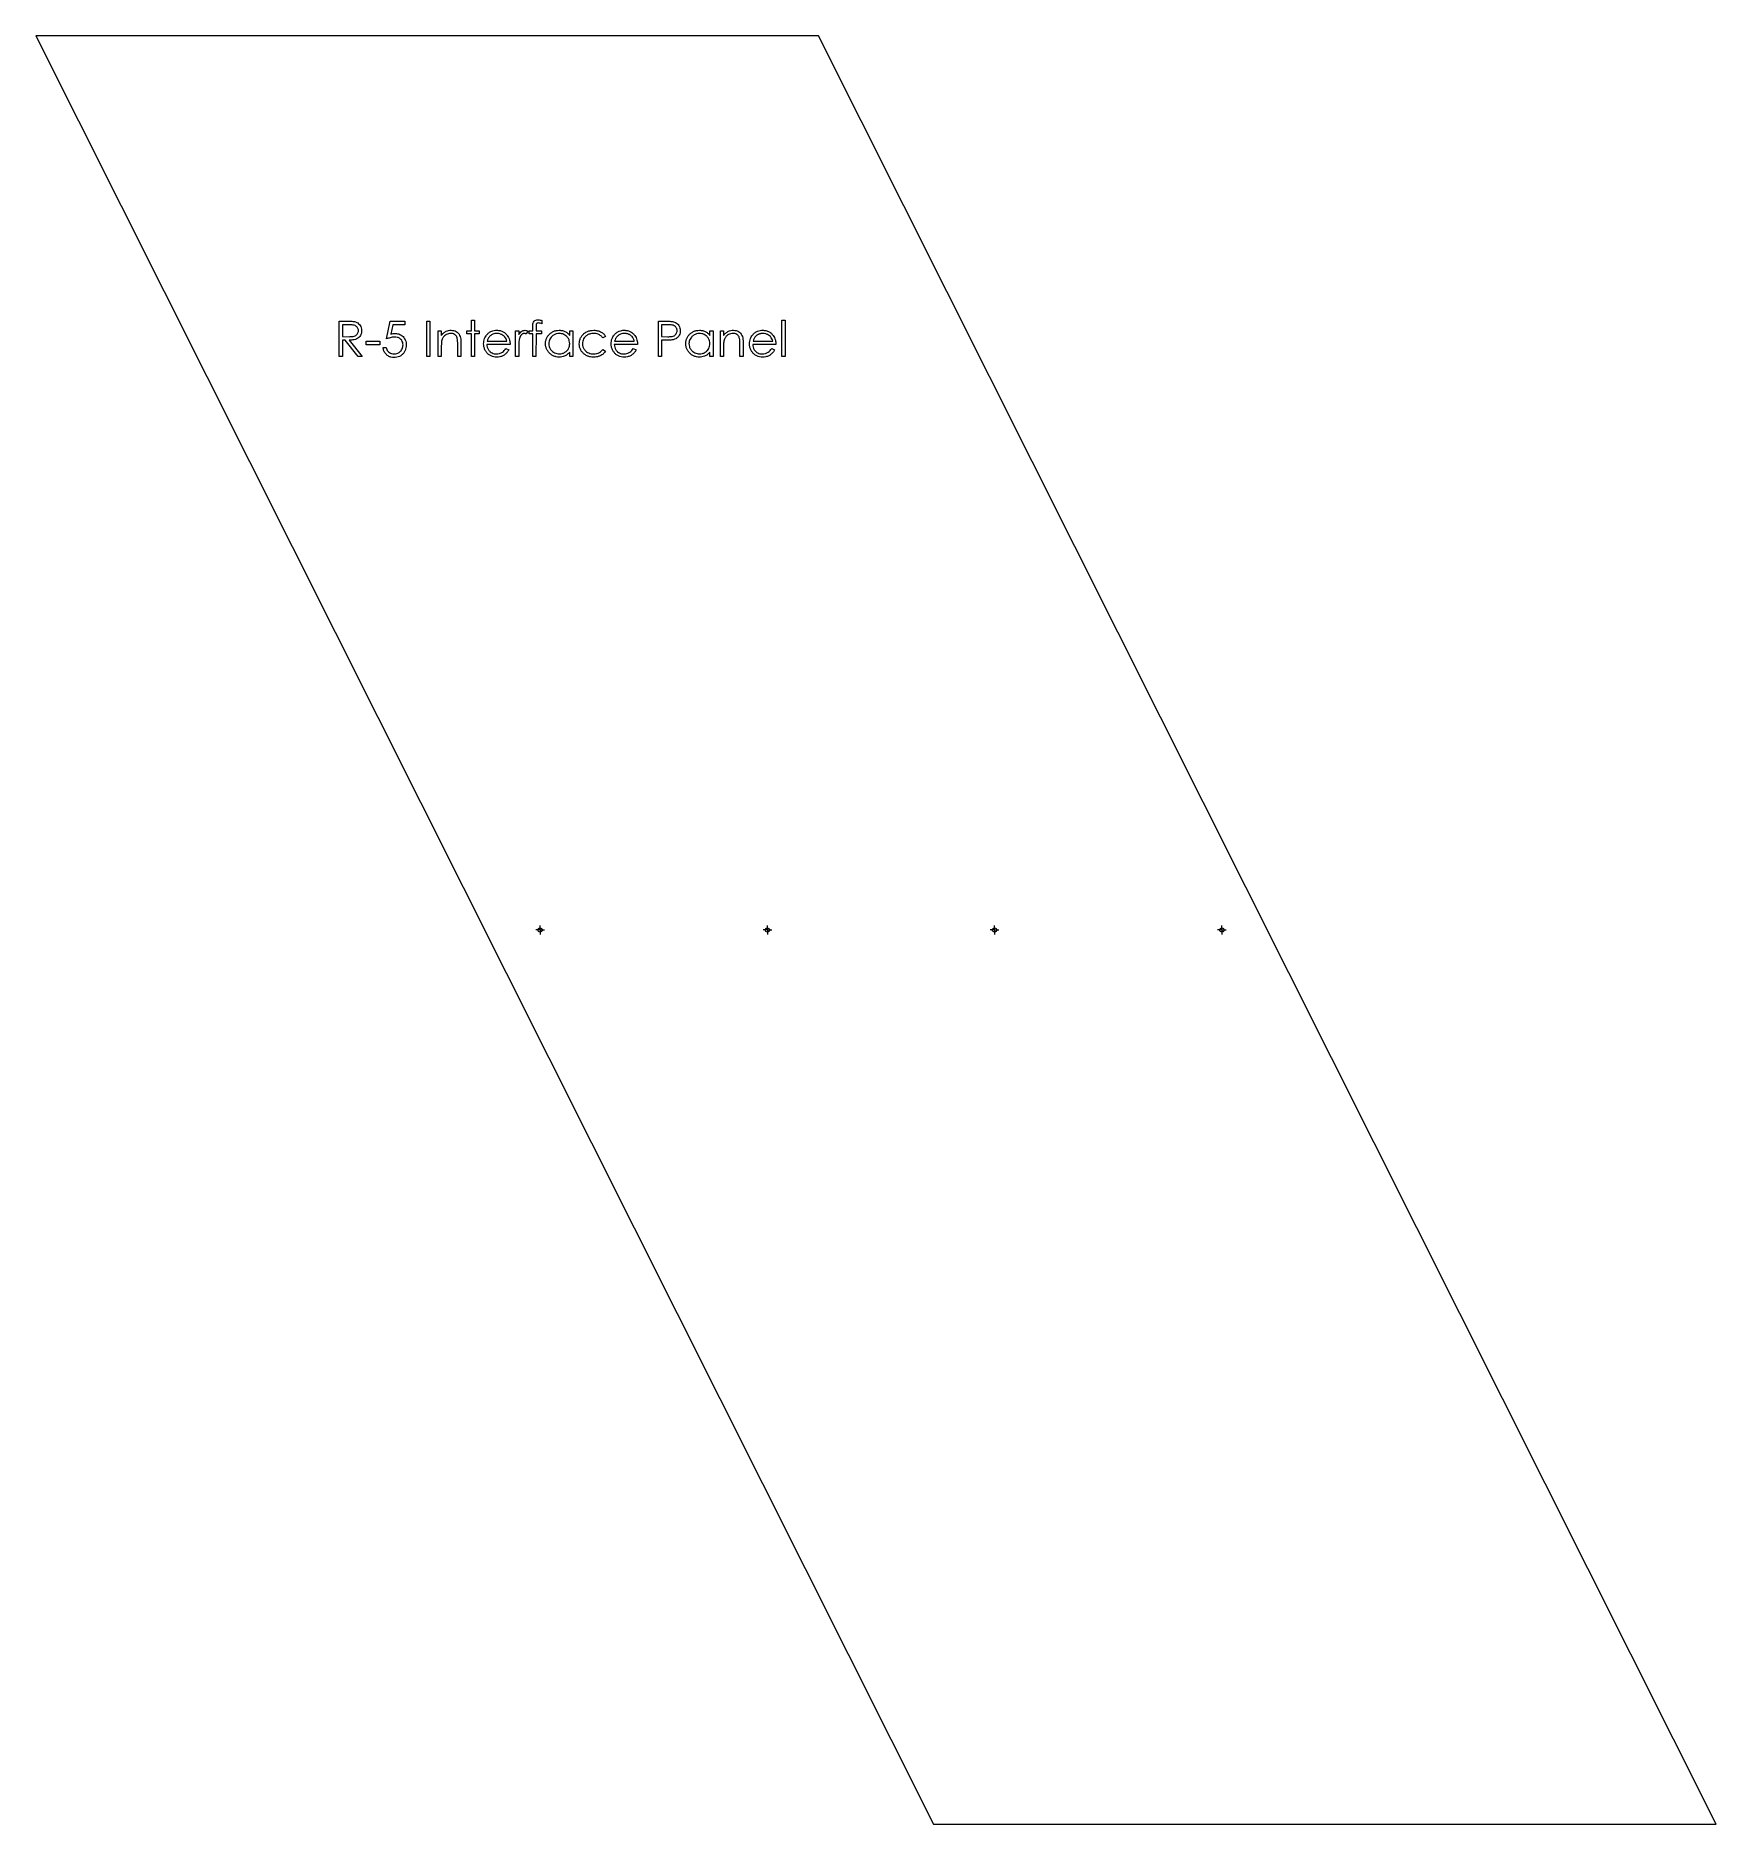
# Model space of a CAD drawing. Header units: inches. Extents: x -32.7 to 41.2, y -33.3 to 45.5.
import ezdxf

# ---------------------------------------------------------------- set-up
doc = ezdxf.new("R2010")
doc.units = ezdxf.units.IN
doc.header["$MEASUREMENT"] = 0

# ---------------------------------------------------------------- blocks, each defined once
blk = doc.blocks.new('SW_CENTERMARKSYMBOL_0')
at = {"color": 0, "linetype": 'Continuous', "lineweight": 0}
for p, q in [((-0.098, 0), (-0.192, 0)), ((0, 0), (-0.098, 0)), ((0, 0.098), (0, 0.192)), ((0, 0), (0, 0.098)), ((0, 0), (0, -0.098)), ((0, 0), (0.098, 0)), ((0.098, 0), (0.192, 0)), ((0, -0.098), (0, -0.192))]:
    blk.add_line(p, q, dxfattribs=at)
blk = doc.blocks.new('SW_CENTERMARKSYMBOL_1')
at = {"color": 0, "linetype": 'Continuous', "lineweight": 0}
for p, q in [((-0.098, 0), (-0.192, 0)), ((0, 0), (-0.098, 0)), ((0, 0.098), (0, 0.192)), ((0, 0), (0, 0.098)), ((0, 0), (0, -0.098)), ((0, 0), (0.098, 0)), ((0.098, 0), (0.192, 0)), ((0, -0.098), (0, -0.192))]:
    blk.add_line(p, q, dxfattribs=at)
blk = doc.blocks.new('SW_CENTERMARKSYMBOL_2')
at = {"color": 0, "linetype": 'Continuous', "lineweight": 0}
for p, q in [((-0.098, 0), (-0.192, 0)), ((0, 0), (-0.098, 0)), ((0, 0.098), (0, 0.192)), ((0, 0), (0, 0.098)), ((0, 0), (0, -0.098)), ((0, 0), (0.098, 0)), ((0.098, 0), (0.192, 0)), ((0, -0.098), (0, -0.192))]:
    blk.add_line(p, q, dxfattribs=at)
blk = doc.blocks.new('SW_CENTERMARKSYMBOL_3')
at = {"color": 0, "linetype": 'Continuous', "lineweight": 0}
for p, q in [((-0.098, 0), (-0.192, 0)), ((0, 0), (-0.098, 0)), ((0, 0.098), (0, 0.192)), ((0, 0), (0, 0.098)), ((0, 0), (0, -0.098)), ((0, 0), (0.098, 0)), ((0.098, 0), (0.192, 0)), ((0, -0.098), (0, -0.192))]:
    blk.add_line(p, q, dxfattribs=at)

msp = doc.modelspace()

# ---------------------------------------------------------------- linework, layer by layer
at = {"color": 7, "linetype": 'Continuous', "lineweight": 15}
for p, q in [((-32.698, 45.451), (6.808, -33.269)), ((1.742, 45.451), (-32.698, 45.451)), ((41.248, -33.269), (1.742, 45.451)), ((-19.341, 32.889), (-19.028, 32.889)), ((-19.341, 31.327), (-19.341, 32.889)), ((-18.908, 32.729), (-19.201, 32.729)), ((-19.201, 32.729), (-19.201, 32.208)), ((-17.258, 32.108), (-17.097, 32.889)), ((-17.097, 32.889), (-16.456, 32.889)), ((-16.988, 32.729), (-17.072, 32.318)), ((-16.456, 32.729), (-16.988, 32.729)), ((-16.456, 32.889), (-16.456, 32.729)), ((-15.495, 32.889), (-15.354, 32.889)), ((-15.495, 31.327), (-15.495, 32.889)), ((-15.354, 32.889), (-15.354, 31.327)), ((-14.994, 32.469), (-14.854, 32.469)), ((-14.994, 31.327), (-14.994, 32.469)), ((-14.854, 32.469), (-14.854, 32.263)), ((-13.732, 32.328), (-13.732, 32.469)), ((-13.732, 32.469), (-13.532, 32.469)), ((-13.532, 32.328), (-13.732, 32.328)), ((-13.532, 32.929), (-13.391, 32.929)), ((-13.532, 32.469), (-13.532, 32.929)), ((-13.532, 31.327), (-13.532, 32.328)), ((-13.391, 32.929), (-13.391, 32.469)), ((-13.391, 32.469), (-13.191, 32.469)), ((-13.391, 32.328), (-13.391, 31.327)), ((-13.191, 32.328), (-13.391, 32.328)), ((-13.191, 32.469), (-13.191, 32.328)), ((-11.588, 32.469), (-11.448, 32.469)), ((-11.588, 31.327), (-11.588, 32.469)), ((-11.448, 32.469), (-11.448, 32.301)), ((-11.048, 32.45), (-11.125, 32.328)), ((-10.987, 32.469), (-10.827, 32.469)), ((-10.987, 32.328), (-10.987, 32.469)), ((-10.827, 32.328), (-10.987, 32.328)), ((-10.827, 32.469), (-10.827, 32.651)), ((-10.827, 31.327), (-10.827, 32.328)), ((-10.686, 32.328), (-10.687, 31.327)), ((-10.686, 32.627), (-10.686, 32.469)), ((-10.686, 32.469), (-10.447, 32.469)), ((-10.447, 32.328), (-10.686, 32.328)), ((-10.447, 32.469), (-10.447, 32.328)), ((-10.427, 32.92), (-10.427, 32.774)), ((-9.205, 32.469), (-9.064, 32.469)), ((-9.205, 32.257), (-9.205, 32.469)), ((-9.064, 32.469), (-9.064, 31.327)), ((-5.298, 32.889), (-4.992, 32.889)), ((-5.298, 31.327), (-5.298, 32.889)), ((-4.872, 32.729), (-5.158, 32.729)), ((-5.158, 32.729), (-5.158, 32.208)), ((-3.035, 32.469), (-2.895, 32.469)), ((-3.035, 32.257), (-3.035, 32.469)), ((-2.895, 32.469), (-2.895, 31.327)), ((-2.574, 32.469), (-2.434, 32.469)), ((-2.574, 31.327), (-2.574, 32.469)), ((-2.434, 32.469), (-2.434, 32.263)), ((0.13, 32.929), (0.271, 32.929)), ((0.13, 31.327), (0.13, 32.929)), ((0.271, 32.929), (0.271, 31.327)), ((-19.201, 32.208), (-18.915, 32.206)), ((-19.201, 32.048), (-19.201, 31.327)), ((-19.087, 32.048), (-19.201, 32.048)), ((-18.513, 31.327), (-19.087, 32.048)), ((-18.913, 32.048), (-18.339, 31.327)), ((-18.159, 32.008), (-17.558, 32.008)), ((-18.159, 31.848), (-18.159, 32.008)), ((-17.558, 31.848), (-18.159, 31.848)), ((-17.558, 32.008), (-17.558, 31.848)), ((-17.418, 31.727), (-17.278, 31.727)), ((-14.854, 31.74), (-14.854, 31.327)), ((-14.133, 31.327), (-14.133, 31.864)), ((-13.992, 31.91), (-13.992, 31.327)), ((-11.829, 31.868), (-12.85, 31.868)), ((-12.836, 32.008), (-11.969, 32.008)), ((-12.014, 31.687), (-11.889, 31.622)), ((-11.448, 31.711), (-11.448, 31.327)), ((-9.205, 31.327), (-9.205, 31.524)), ((-7.622, 32.221), (-7.739, 32.148)), ((-7.739, 31.647), (-7.622, 31.57)), ((-6.22, 31.868), (-7.241, 31.868)), ((-7.227, 32.008), (-6.36, 32.008)), ((-6.405, 31.687), (-6.28, 31.622)), ((-5.158, 32.208), (-4.885, 32.205)), ((-5.158, 32.048), (-5.158, 31.327)), ((-5.046, 32.048), (-5.158, 32.048)), ((-3.035, 31.327), (-3.035, 31.524)), ((-2.434, 31.74), (-2.434, 31.327)), ((-1.713, 31.327), (-1.713, 31.864)), ((-1.572, 31.91), (-1.572, 31.327)), ((-0.13, 31.868), (-1.152, 31.868)), ((-1.137, 32.008), (-0.27, 32.008)), ((-0.315, 31.687), (-0.19, 31.622)), ((-19.201, 31.327), (-19.341, 31.327)), ((-18.339, 31.327), (-18.513, 31.327)), ((-15.354, 31.327), (-15.495, 31.327)), ((-14.854, 31.327), (-14.994, 31.327)), ((-13.992, 31.327), (-14.133, 31.327)), ((-13.391, 31.327), (-13.532, 31.327)), ((-11.448, 31.327), (-11.588, 31.327)), ((-10.687, 31.327), (-10.827, 31.327)), ((-9.064, 31.327), (-9.205, 31.327)), ((-5.158, 31.327), (-5.298, 31.327)), ((-2.895, 31.327), (-3.035, 31.327)), ((-2.434, 31.327), (-2.574, 31.327)), ((-1.572, 31.327), (-1.713, 31.327)), ((0.271, 31.327), (0.13, 31.327)), ((6.808, -33.269), (41.248, -33.269))]:
    msp.add_line(p, q, dxfattribs=at)
for centre in [(-10.505, 6.091), (-0.505, 6.091), (9.495, 6.091), (19.495, 6.091)]:
    msp.add_circle(centre, 0.094, dxfattribs=at)
for points, knots in [([(-19.028, 32.889), (-18.962, 32.889), (-18.843, 32.89), (-18.726, 32.875), (-18.674, 32.868)], [0, 0, 0, 0, 0.560243, 1, 1, 1, 1]), ([(-18.915, 32.206), (-18.883, 32.206), (-18.821, 32.208), (-18.729, 32.216), (-18.646, 32.24), (-18.58, 32.283), (-18.535, 32.337), (-18.505, 32.402), (-18.501, 32.448), (-18.5, 32.472)], [0, 0, 0, 0, 0.16693, 0.333797, 0.50024, 0.625175, 0.750156, 0.87507, 1, 1, 1, 1]), ([(-18.359, 32.471), (-18.361, 32.434), (-18.366, 32.36), (-18.409, 32.256), (-18.478, 32.168), (-18.573, 32.104), (-18.682, 32.068), (-18.797, 32.051), (-18.875, 32.049), (-18.913, 32.048)], [0, 0, 0, 0, 0.139993, 0.279916, 0.41977, 0.55971, 0.706304, 0.853127, 1, 1, 1, 1]), ([(-18.5, 32.472), (-18.501, 32.495), (-18.505, 32.54), (-18.536, 32.603), (-18.58, 32.656), (-18.644, 32.699), (-18.726, 32.72), (-18.816, 32.728), (-18.877, 32.729), (-18.908, 32.729)], [0, 0, 0, 0, 0.124924, 0.249848, 0.374799, 0.499734, 0.666184, 0.833075, 1, 1, 1, 1]), ([(-18.674, 32.868), (-18.641, 32.858), (-18.575, 32.839), (-18.49, 32.78), (-18.417, 32.699), (-18.367, 32.592), (-18.362, 32.512), (-18.359, 32.471)], [0, 0, 0, 0, 0.186814, 0.37353, 0.560284, 0.780019, 1, 1, 1, 1]), ([(-17.072, 32.318), (-17.038, 32.327), (-16.978, 32.344), (-16.915, 32.347), (-16.888, 32.348)], [0, 0, 0, 0, 0.560051, 1, 1, 1, 1]), ([(-16.888, 32.348), (-16.851, 32.346), (-16.777, 32.343), (-16.67, 32.308), (-16.575, 32.247), (-16.496, 32.166), (-16.436, 32.067), (-16.402, 31.954), (-16.398, 31.876), (-16.396, 31.837)], [0, 0, 0, 0, 0.140051, 0.280039, 0.419987, 0.559994, 0.706598, 0.853236, 1, 1, 1, 1]), ([(-14.854, 32.263), (-14.823, 32.299), (-14.762, 32.373), (-14.648, 32.444), (-14.531, 32.483), (-14.457, 32.487), (-14.419, 32.489)], [0, 0, 0, 0, 0.280102, 0.559784, 0.779866, 1, 1, 1, 1]), ([(-14.444, 32.348), (-14.477, 32.346), (-14.542, 32.342), (-14.635, 32.303), (-14.719, 32.241), (-14.793, 32.156), (-14.819, 32.083), (-14.832, 32.046)], [0, 0, 0, 0, 0.186698, 0.373403, 0.560208, 0.780119, 1, 1, 1, 1]), ([(-14.149, 32.124), (-14.156, 32.148), (-14.17, 32.197), (-14.211, 32.261), (-14.274, 32.314), (-14.354, 32.344), (-14.414, 32.347), (-14.444, 32.348)], [0, 0, 0, 0, 0.186826, 0.373542, 0.560088, 0.779897, 1, 1, 1, 1]), ([(-14.419, 32.489), (-14.381, 32.486), (-14.304, 32.482), (-14.197, 32.435), (-14.106, 32.363), (-14.04, 32.265), (-14.007, 32.15), (-13.994, 32.03), (-13.993, 31.95), (-13.992, 31.91)], [0, 0, 0, 0, 0.1400144, 0.2799309, 0.4198451, 0.5597147, 0.7062498, 0.8531006, 1, 1, 1, 1]), ([(-12.991, 31.895), (-12.989, 31.933), (-12.985, 32.01), (-12.955, 32.113), (-12.912, 32.203), (-12.877, 32.251), (-12.859, 32.276)], [0, 0, 0, 0, 0.279971, 0.559867, 0.779915, 1, 1, 1, 1]), ([(-12.859, 32.276), (-12.827, 32.312), (-12.764, 32.384), (-12.645, 32.449), (-12.526, 32.484), (-12.451, 32.487), (-12.413, 32.489)], [0, 0, 0, 0, 0.2799376, 0.5596434, 0.7797713, 1, 1, 1, 1]), ([(-12.406, 32.348), (-12.436, 32.347), (-12.495, 32.344), (-12.576, 32.32), (-12.645, 32.286), (-12.682, 32.256), (-12.7, 32.241)], [0, 0, 0, 0, 0.279969, 0.559807, 0.779884, 1, 1, 1, 1]), ([(-12.413, 32.489), (-12.363, 32.486), (-12.264, 32.48), (-12.133, 32.428), (-12.029, 32.353), (-11.978, 32.294), (-11.953, 32.264)], [0, 0, 0, 0, 0.279982, 0.559728, 0.779834, 1, 1, 1, 1]), ([(-11.969, 32.008), (-11.98, 32.044), (-12.001, 32.115), (-12.063, 32.211), (-12.157, 32.286), (-12.273, 32.338), (-12.362, 32.345), (-12.406, 32.348)], [0, 0, 0, 0, 0.1869034, 0.373478, 0.560061, 0.7800268, 1, 1, 1, 1]), ([(-11.448, 32.301), (-11.43, 32.328), (-11.393, 32.382), (-11.324, 32.443), (-11.247, 32.482), (-11.195, 32.486), (-11.17, 32.489)], [0, 0, 0, 0, 0.280321, 0.560213, 0.780183, 1, 1, 1, 1]), ([(-11.196, 32.348), (-11.208, 32.348), (-11.23, 32.346), (-11.264, 32.334), (-11.297, 32.315), (-11.323, 32.293), (-11.343, 32.272), (-11.357, 32.254), (-11.37, 32.234), (-11.383, 32.212), (-11.394, 32.187), (-11.405, 32.161), (-11.415, 32.132), (-11.42, 32.113), (-11.423, 32.102)], [0, 0, 0, 0, 0.0938065, 0.1913381, 0.2951906, 0.4103123, 0.4719303, 0.5364252, 0.6031187, 0.6741177, 0.749332, 0.8282834, 0.9120398, 0.9999955, 0.9999955, 0.9999955, 0.9999955]), ([(-11.125, 32.328), (-11.137, 32.334), (-11.16, 32.345), (-11.185, 32.347), (-11.196, 32.348)], [0, 0, 0, 0, 0.5604158, 1, 1, 1, 1]), ([(-11.17, 32.489), (-11.145, 32.486), (-11.102, 32.481), (-11.064, 32.459), (-11.048, 32.45)], [0, 0, 0, 0, 0.5592548, 1, 1, 1, 1]), ([(-10.827, 32.651), (-10.827, 32.678), (-10.826, 32.732), (-10.816, 32.813), (-10.773, 32.891), (-10.693, 32.942), (-10.629, 32.947), (-10.597, 32.949)], [0, 0, 0, 0, 0.187488, 0.374746, 0.560718, 0.779937, 1, 1, 1, 1]), ([(-10.569, 32.809), (-10.59, 32.807), (-10.623, 32.805), (-10.659, 32.781), (-10.686, 32.746), (-10.685, 32.69), (-10.686, 32.648), (-10.686, 32.627)], [0, 0, 0, 0, 0.2492891, 0.3745066, 0.4988525, 0.7489632, 1, 1, 1, 1]), ([(-10.597, 32.949), (-10.565, 32.947), (-10.507, 32.943), (-10.451, 32.927), (-10.427, 32.92)], [0, 0, 0, 0, 0.559714, 1, 1, 1, 1]), ([(-10.427, 32.774), (-10.452, 32.784), (-10.498, 32.803), (-10.547, 32.807), (-10.569, 32.809)], [0, 0, 0, 0, 0.56025, 1, 1, 1, 1]), ([(-10.266, 31.901), (-10.264, 31.944), (-10.259, 32.032), (-10.214, 32.156), (-10.143, 32.266), (-10.048, 32.36), (-9.934, 32.435), (-9.804, 32.481), (-9.712, 32.486), (-9.667, 32.489)], [0, 0, 0, 0, 0.140028, 0.279977, 0.419971, 0.560029, 0.706667, 0.853296, 1, 1, 1, 1]), ([(-9.665, 32.348), (-9.709, 32.345), (-9.798, 32.338), (-9.922, 32.281), (-10.017, 32.199), (-10.08, 32.103), (-10.119, 32.004), (-10.124, 31.934), (-10.126, 31.899)], [0, 0, 0, 0, 0.186621, 0.373213, 0.559721, 0.706516, 0.8533, 1, 1, 1, 1]), ([(-9.667, 32.489), (-9.616, 32.486), (-9.516, 32.48), (-9.384, 32.427), (-9.279, 32.35), (-9.229, 32.288), (-9.205, 32.257)], [0, 0, 0, 0, 0.279979, 0.559754, 0.779815, 1, 1, 1, 1]), ([(-9.205, 31.895), (-9.208, 31.94), (-9.214, 32.03), (-9.274, 32.154), (-9.36, 32.246), (-9.458, 32.308), (-9.559, 32.343), (-9.629, 32.347), (-9.665, 32.348)], [0, 0, 0, 0, 0.186654, 0.373093, 0.559688, 0.706419, 0.85316, 1, 1, 1, 1]), ([(-8.784, 31.888), (-8.781, 31.934), (-8.775, 32.025), (-8.726, 32.155), (-8.652, 32.271), (-8.55, 32.367), (-8.426, 32.438), (-8.288, 32.482), (-8.193, 32.486), (-8.145, 32.489)], [0, 0, 0, 0, 0.139979, 0.279961, 0.419945, 0.5599, 0.706572, 0.853259, 1, 1, 1, 1]), ([(-8.155, 32.348), (-8.201, 32.346), (-8.293, 32.34), (-8.423, 32.287), (-8.524, 32.206), (-8.595, 32.111), (-8.637, 32.009), (-8.641, 31.937), (-8.644, 31.901)], [0, 0, 0, 0, 0.186753, 0.373265, 0.559828, 0.706576, 0.853235, 1, 1, 1, 1]), ([(-7.739, 32.148), (-7.769, 32.182), (-7.828, 32.25), (-7.938, 32.312), (-8.05, 32.344), (-8.12, 32.347), (-8.155, 32.348)], [0, 0, 0, 0, 0.279914, 0.559605, 0.779779, 1, 1, 1, 1]), ([(-8.145, 32.489), (-8.087, 32.485), (-7.973, 32.477), (-7.822, 32.417), (-7.699, 32.333), (-7.648, 32.258), (-7.622, 32.221)], [0, 0, 0, 0, 0.2800688, 0.5601291, 0.7800646, 1, 1, 1, 1]), ([(-7.382, 31.895), (-7.38, 31.933), (-7.376, 32.01), (-7.346, 32.113), (-7.303, 32.203), (-7.268, 32.251), (-7.25, 32.276)], [0, 0, 0, 0, 0.279971, 0.559867, 0.779915, 1, 1, 1, 1]), ([(-7.25, 32.276), (-7.218, 32.312), (-7.155, 32.384), (-7.036, 32.449), (-6.917, 32.484), (-6.842, 32.487), (-6.804, 32.489)], [0, 0, 0, 0, 0.279931, 0.559644, 0.779763, 1, 1, 1, 1]), ([(-6.797, 32.348), (-6.827, 32.347), (-6.886, 32.344), (-6.967, 32.32), (-7.036, 32.286), (-7.073, 32.256), (-7.091, 32.241)], [0, 0, 0, 0, 0.279969, 0.559807, 0.779884, 1, 1, 1, 1]), ([(-6.804, 32.489), (-6.754, 32.486), (-6.655, 32.48), (-6.524, 32.428), (-6.42, 32.353), (-6.369, 32.294), (-6.344, 32.264)], [0, 0, 0, 0, 0.279983, 0.559731, 0.779839, 1, 1, 1, 1]), ([(-6.36, 32.008), (-6.365, 32.026), (-6.375, 32.062), (-6.396, 32.112), (-6.419, 32.156), (-6.446, 32.194), (-6.478, 32.228), (-6.514, 32.258), (-6.554, 32.284), (-6.599, 32.307), (-6.646, 32.326), (-6.695, 32.338), (-6.745, 32.347), (-6.78, 32.348), (-6.797, 32.348)], [0.0000008, 0.0000008, 0.0000008, 0.0000008, 0.0962401, 0.1852313, 0.2675005, 0.3444004, 0.4195949, 0.4968906, 0.5766379, 0.6602679, 0.7453866, 0.8300403, 0.9144742, 0.9999978, 0.9999978, 0.9999978, 0.9999978]), ([(-4.992, 32.889), (-4.925, 32.889), (-4.806, 32.89), (-4.688, 32.873), (-4.636, 32.866)], [0, 0, 0, 0, 0.56031, 1, 1, 1, 1]), ([(-4.885, 32.205), (-4.854, 32.205), (-4.793, 32.206), (-4.701, 32.215), (-4.619, 32.238), (-4.555, 32.282), (-4.511, 32.336), (-4.482, 32.4), (-4.479, 32.446), (-4.477, 32.47)], [0, 0, 0, 0, 0.166924, 0.333808, 0.500183, 0.625074, 0.750064, 0.875013, 1, 1, 1, 1]), ([(-4.477, 32.47), (-4.479, 32.492), (-4.482, 32.537), (-4.51, 32.599), (-4.552, 32.652), (-4.613, 32.697), (-4.694, 32.719), (-4.783, 32.728), (-4.843, 32.729), (-4.872, 32.729)], [0, 0, 0, 0, 0.124971, 0.249905, 0.374913, 0.499813, 0.66619, 0.833072, 1, 1, 1, 1]), ([(-4.337, 32.47), (-4.339, 32.436), (-4.342, 32.368), (-4.376, 32.269), (-4.44, 32.18), (-4.533, 32.109), (-4.61, 32.086), (-4.649, 32.074)], [0, 0, 0, 0, 0.186919, 0.373599, 0.560187, 0.779887, 1, 1, 1, 1]), ([(-4.636, 32.866), (-4.604, 32.856), (-4.54, 32.835), (-4.458, 32.775), (-4.389, 32.694), (-4.344, 32.588), (-4.339, 32.51), (-4.337, 32.47)], [0, 0, 0, 0, 0.1867592, 0.3734488, 0.5601812, 0.7799062, 1, 1, 1, 1]), ([(-4.096, 31.901), (-4.094, 31.944), (-4.089, 32.032), (-4.044, 32.156), (-3.973, 32.266), (-3.878, 32.36), (-3.764, 32.435), (-3.634, 32.481), (-3.542, 32.486), (-3.497, 32.489)], [0, 0, 0, 0, 0.140027, 0.279976, 0.419969, 0.560026, 0.706669, 0.853297, 1, 1, 1, 1]), ([(-3.495, 32.348), (-3.539, 32.345), (-3.629, 32.338), (-3.752, 32.281), (-3.847, 32.199), (-3.91, 32.103), (-3.949, 32.004), (-3.954, 31.934), (-3.956, 31.899)], [0, 0, 0, 0, 0.186615, 0.373214, 0.559718, 0.706517, 0.853299, 1, 1, 1, 1]), ([(-3.497, 32.489), (-3.446, 32.486), (-3.346, 32.48), (-3.214, 32.427), (-3.109, 32.35), (-3.059, 32.288), (-3.035, 32.257)], [0, 0, 0, 0, 0.279981, 0.55975, 0.779819, 1, 1, 1, 1]), ([(-3.035, 31.895), (-3.038, 31.94), (-3.044, 32.03), (-3.104, 32.154), (-3.19, 32.246), (-3.288, 32.308), (-3.389, 32.343), (-3.46, 32.347), (-3.495, 32.348)], [0, 0, 0, 0, 0.186654, 0.37309, 0.559689, 0.706419, 0.85316, 1, 1, 1, 1]), ([(-2.434, 32.263), (-2.403, 32.299), (-2.342, 32.373), (-2.229, 32.444), (-2.112, 32.483), (-2.037, 32.487), (-1.999, 32.489)], [0, 0, 0, 0, 0.280098, 0.559782, 0.779865, 1, 1, 1, 1]), ([(-2.024, 32.348), (-2.057, 32.346), (-2.123, 32.342), (-2.215, 32.303), (-2.299, 32.241), (-2.373, 32.156), (-2.399, 32.083), (-2.412, 32.046)], [0, 0, 0, 0, 0.186698, 0.373403, 0.560208, 0.780119, 1, 1, 1, 1]), ([(-1.729, 32.124), (-1.736, 32.148), (-1.75, 32.197), (-1.791, 32.261), (-1.854, 32.314), (-1.934, 32.344), (-1.994, 32.347), (-2.024, 32.348)], [0, 0, 0, 0, 0.186826, 0.373542, 0.560088, 0.779897, 1, 1, 1, 1]), ([(-1.999, 32.489), (-1.961, 32.486), (-1.884, 32.482), (-1.777, 32.435), (-1.687, 32.363), (-1.62, 32.265), (-1.587, 32.15), (-1.575, 32.03), (-1.573, 31.95), (-1.572, 31.91)], [0, 0, 0, 0, 0.1400144, 0.2799309, 0.4198451, 0.5597147, 0.7062498, 0.8531006, 1, 1, 1, 1]), ([(-1.292, 31.895), (-1.29, 31.933), (-1.287, 32.01), (-1.256, 32.113), (-1.214, 32.203), (-1.178, 32.251), (-1.161, 32.276)], [0, 0, 0, 0, 0.279971, 0.559864, 0.779915, 1, 1, 1, 1]), ([(-1.161, 32.276), (-1.129, 32.312), (-1.065, 32.384), (-0.946, 32.449), (-0.827, 32.484), (-0.752, 32.487), (-0.714, 32.489)], [0, 0, 0, 0, 0.2799332, 0.559649, 0.7797697, 1, 1, 1, 1]), ([(-0.707, 32.348), (-0.721, 32.348), (-0.749, 32.348), (-0.789, 32.342), (-0.829, 32.334), (-0.866, 32.322), (-0.902, 32.307), (-0.937, 32.289), (-0.97, 32.267), (-0.991, 32.25), (-1.001, 32.241)], [0.0000045, 0.0000045, 0.0000045, 0.0000045, 0.131092, 0.2591413, 0.3841618, 0.505992, 0.6290981, 0.7506691, 0.8740389, 0.9999907, 0.9999907, 0.9999907, 0.9999907]), ([(-0.714, 32.489), (-0.664, 32.486), (-0.565, 32.48), (-0.435, 32.428), (-0.33, 32.353), (-0.28, 32.294), (-0.254, 32.264)], [0, 0, 0, 0, 0.27999, 0.559728, 0.779835, 1, 1, 1, 1]), ([(-0.27, 32.008), (-0.281, 32.044), (-0.303, 32.115), (-0.364, 32.211), (-0.458, 32.286), (-0.575, 32.338), (-0.663, 32.345), (-0.707, 32.348)], [0, 0, 0, 0, 0.186905, 0.373474, 0.560056, 0.780028, 1, 1, 1, 1]), ([(-16.941, 31.287), (-16.986, 31.29), (-17.074, 31.295), (-17.198, 31.352), (-17.305, 31.445), (-17.387, 31.573), (-17.408, 31.676), (-17.418, 31.727)], [0, 0, 0, 0, 0.186798, 0.373374, 0.56003, 0.779884, 1, 1, 1, 1]), ([(-17.278, 31.727), (-17.27, 31.698), (-17.255, 31.64), (-17.207, 31.561), (-17.133, 31.5), (-17.04, 31.456), (-16.968, 31.45), (-16.933, 31.447)], [0, 0, 0, 0, 0.186903, 0.373425, 0.560115, 0.780057, 1, 1, 1, 1]), ([(-16.913, 32.188), (-16.946, 32.186), (-17.013, 32.182), (-17.128, 32.155), (-17.209, 32.126), (-17.258, 32.108)], [0, 0, 0, 0, 0.279899, 0.55994, 1, 1, 1, 1]), ([(-16.396, 31.837), (-16.398, 31.797), (-16.402, 31.716), (-16.441, 31.599), (-16.5, 31.493), (-16.585, 31.401), (-16.691, 31.333), (-16.814, 31.293), (-16.899, 31.289), (-16.941, 31.287)], [0, 0, 0, 0, 0.140074, 0.280082, 0.420105, 0.560026, 0.706613, 0.853264, 1, 1, 1, 1]), ([(-16.933, 31.447), (-16.894, 31.45), (-16.816, 31.455), (-16.709, 31.508), (-16.628, 31.58), (-16.572, 31.664), (-16.541, 31.752), (-16.538, 31.813), (-16.536, 31.843)], [0, 0, 0, 0, 0.186632, 0.373091, 0.559711, 0.706457, 0.853164, 1, 1, 1, 1]), ([(-16.536, 31.843), (-16.539, 31.879), (-16.544, 31.951), (-16.592, 32.049), (-16.675, 32.13), (-16.787, 32.181), (-16.871, 32.186), (-16.913, 32.188)], [0, 0, 0, 0, 0.186781, 0.373311, 0.55998, 0.779729, 1, 1, 1, 1]), ([(-14.832, 32.046), (-14.837, 32.018), (-14.847, 31.961), (-14.852, 31.859), (-14.853, 31.785), (-14.854, 31.74)], [0, 0, 0, 0, 0.27986, 0.559908, 1, 1, 1, 1]), ([(-14.133, 31.864), (-14.132, 31.913), (-14.132, 32), (-14.144, 32.086), (-14.149, 32.124)], [0, 0, 0, 0, 0.560256, 1, 1, 1, 1]), ([(-12.416, 31.307), (-12.459, 31.309), (-12.545, 31.313), (-12.669, 31.351), (-12.78, 31.42), (-12.868, 31.517), (-12.937, 31.631), (-12.983, 31.76), (-12.988, 31.85), (-12.991, 31.895)], [0, 0, 0, 0, 0.140083, 0.280054, 0.419974, 0.559949, 0.706628, 0.853298, 1, 1, 1, 1]), ([(-12.85, 31.868), (-12.847, 31.827), (-12.84, 31.744), (-12.789, 31.63), (-12.712, 31.544), (-12.623, 31.485), (-12.531, 31.452), (-12.466, 31.449), (-12.434, 31.447)], [0, 0, 0, 0, 0.186718, 0.373244, 0.559771, 0.706488, 0.853184, 1, 1, 1, 1]), ([(-12.7, 32.241), (-12.718, 32.223), (-12.754, 32.187), (-12.801, 32.108), (-12.823, 32.046), (-12.836, 32.008)], [0, 0, 0, 0, 0.279938, 0.559972, 1, 1, 1, 1]), ([(-12.434, 31.447), (-12.387, 31.451), (-12.292, 31.459), (-12.168, 31.513), (-12.077, 31.595), (-12.035, 31.657), (-12.014, 31.687)], [0, 0, 0, 0, 0.279901, 0.559697, 0.779538, 1, 1, 1, 1]), ([(-11.889, 31.622), (-11.909, 31.587), (-11.95, 31.517), (-12.036, 31.43), (-12.144, 31.359), (-12.273, 31.313), (-12.369, 31.309), (-12.416, 31.307)], [0, 0, 0, 0, 0.186832, 0.373457, 0.56013, 0.779935, 1, 1, 1, 1]), ([(-11.953, 32.264), (-11.931, 32.231), (-11.887, 32.166), (-11.851, 32.061), (-11.832, 31.961), (-11.83, 31.899), (-11.829, 31.868)], [0, 0, 0, 0, 0.27983, 0.559732, 0.779835, 1, 1, 1, 1]), ([(-11.423, 32.102), (-11.429, 32.066), (-11.442, 31.994), (-11.447, 31.863), (-11.448, 31.768), (-11.448, 31.711)], [0, 0, 0, 0, 0.279818, 0.559885, 1, 1, 1, 1]), ([(-9.671, 31.307), (-9.715, 31.309), (-9.802, 31.314), (-9.928, 31.357), (-10.039, 31.427), (-10.135, 31.52), (-10.211, 31.633), (-10.259, 31.763), (-10.264, 31.855), (-10.266, 31.901)], [0, 0, 0, 0, 0.1400483, 0.280015, 0.420031, 0.560103, 0.7067228, 0.8533021, 1, 1, 1, 1]), ([(-10.126, 31.899), (-10.122, 31.855), (-10.114, 31.766), (-10.051, 31.645), (-9.968, 31.551), (-9.871, 31.49), (-9.771, 31.454), (-9.701, 31.449), (-9.666, 31.447)], [0, 0, 0, 0, 0.186499, 0.373091, 0.559632, 0.706447, 0.85323, 1, 1, 1, 1]), ([(-9.205, 31.524), (-9.239, 31.488), (-9.307, 31.415), (-9.43, 31.347), (-9.554, 31.312), (-9.632, 31.309), (-9.671, 31.307)], [0, 0, 0, 0, 0.280003, 0.559732, 0.779872, 1, 1, 1, 1]), ([(-9.666, 31.447), (-9.621, 31.45), (-9.532, 31.457), (-9.408, 31.514), (-9.311, 31.593), (-9.247, 31.69), (-9.21, 31.79), (-9.207, 31.86), (-9.205, 31.895)], [0, 0, 0, 0, 0.186626, 0.373252, 0.559684, 0.706426, 0.853179, 1, 1, 1, 1]), ([(-8.156, 31.307), (-8.201, 31.309), (-8.29, 31.313), (-8.42, 31.35), (-8.538, 31.414), (-8.64, 31.504), (-8.722, 31.616), (-8.775, 31.748), (-8.781, 31.842), (-8.784, 31.888)], [0, 0, 0, 0, 0.140091, 0.28012, 0.420118, 0.560175, 0.706805, 0.853354, 1, 1, 1, 1]), ([(-8.644, 31.901), (-8.639, 31.854), (-8.631, 31.762), (-8.564, 31.637), (-8.473, 31.543), (-8.369, 31.485), (-8.263, 31.452), (-8.191, 31.449), (-8.154, 31.447)], [0, 0, 0, 0, 0.1864661, 0.3729839, 0.5594727, 0.7062812, 0.8531127, 1, 1, 1, 1]), ([(-7.622, 31.57), (-7.645, 31.539), (-7.691, 31.477), (-7.784, 31.405), (-7.893, 31.348), (-8.02, 31.313), (-8.111, 31.309), (-8.156, 31.307)], [0, 0, 0, 0, 0.18662, 0.373258, 0.559948, 0.77991, 1, 1, 1, 1]), ([(-8.154, 31.447), (-8.11, 31.45), (-8.02, 31.455), (-7.903, 31.502), (-7.809, 31.568), (-7.763, 31.621), (-7.739, 31.647)], [0, 0, 0, 0, 0.279945, 0.559712, 0.77984, 1, 1, 1, 1]), ([(-6.807, 31.307), (-6.85, 31.309), (-6.936, 31.313), (-7.06, 31.351), (-7.171, 31.42), (-7.259, 31.517), (-7.328, 31.631), (-7.374, 31.76), (-7.379, 31.85), (-7.382, 31.895)], [0, 0, 0, 0, 0.140083, 0.280054, 0.419974, 0.559949, 0.706628, 0.853298, 1, 1, 1, 1]), ([(-7.241, 31.868), (-7.238, 31.827), (-7.232, 31.744), (-7.18, 31.63), (-7.103, 31.544), (-7.014, 31.485), (-6.922, 31.452), (-6.857, 31.449), (-6.825, 31.447)], [0, 0, 0, 0, 0.186718, 0.373244, 0.559771, 0.706488, 0.853185, 1, 1, 1, 1]), ([(-7.091, 32.241), (-7.109, 32.223), (-7.145, 32.187), (-7.192, 32.108), (-7.214, 32.046), (-7.227, 32.008)], [0, 0, 0, 0, 0.279938, 0.559972, 1, 1, 1, 1]), ([(-6.825, 31.447), (-6.778, 31.451), (-6.683, 31.459), (-6.559, 31.513), (-6.468, 31.595), (-6.426, 31.657), (-6.405, 31.687)], [0, 0, 0, 0, 0.279901, 0.559697, 0.779538, 1, 1, 1, 1]), ([(-6.28, 31.622), (-6.3, 31.587), (-6.342, 31.517), (-6.427, 31.43), (-6.535, 31.359), (-6.664, 31.313), (-6.76, 31.309), (-6.807, 31.307)], [0, 0, 0, 0, 0.186832, 0.373457, 0.56013, 0.779935, 1, 1, 1, 1]), ([(-6.344, 32.264), (-6.322, 32.231), (-6.278, 32.166), (-6.242, 32.061), (-6.223, 31.961), (-6.221, 31.899), (-6.22, 31.868)], [0, 0, 0, 0, 0.279834, 0.559735, 0.779836, 1, 1, 1, 1]), ([(-4.649, 32.074), (-4.685, 32.067), (-4.759, 32.055), (-4.892, 32.05), (-4.988, 32.049), (-5.046, 32.048)], [0, 0, 0, 0, 0.2798567, 0.5599121, 1, 1, 1, 1]), ([(-3.501, 31.307), (-3.545, 31.309), (-3.632, 31.314), (-3.758, 31.357), (-3.869, 31.427), (-3.966, 31.52), (-4.041, 31.633), (-4.089, 31.763), (-4.094, 31.855), (-4.096, 31.901)], [0, 0, 0, 0, 0.140049, 0.280016, 0.420028, 0.5601, 0.70672, 0.853302, 1, 1, 1, 1]), ([(-3.956, 31.899), (-3.952, 31.855), (-3.944, 31.766), (-3.882, 31.645), (-3.798, 31.551), (-3.701, 31.49), (-3.601, 31.454), (-3.531, 31.449), (-3.496, 31.447)], [0, 0, 0, 0, 0.1865, 0.37309, 0.559631, 0.706446, 0.853236, 1, 1, 1, 1]), ([(-3.035, 31.524), (-3.069, 31.488), (-3.137, 31.415), (-3.26, 31.347), (-3.384, 31.312), (-3.462, 31.309), (-3.501, 31.307)], [0, 0, 0, 0, 0.279996, 0.559724, 0.779864, 1, 1, 1, 1]), ([(-3.496, 31.447), (-3.451, 31.45), (-3.362, 31.457), (-3.238, 31.514), (-3.141, 31.593), (-3.077, 31.69), (-3.04, 31.79), (-3.037, 31.86), (-3.035, 31.895)], [0, 0, 0, 0, 0.186631, 0.37325, 0.559687, 0.706428, 0.853181, 1, 1, 1, 1]), ([(-2.412, 32.046), (-2.417, 32.018), (-2.427, 31.961), (-2.432, 31.859), (-2.433, 31.785), (-2.434, 31.74)], [0, 0, 0, 0, 0.279858, 0.559907, 1, 1, 1, 1]), ([(-1.713, 31.864), (-1.712, 31.913), (-1.712, 32), (-1.724, 32.086), (-1.729, 32.124)], [0, 0, 0, 0, 0.560256, 1, 1, 1, 1]), ([(-0.718, 31.307), (-0.761, 31.309), (-0.846, 31.313), (-0.971, 31.351), (-1.081, 31.42), (-1.17, 31.517), (-1.239, 31.631), (-1.284, 31.76), (-1.289, 31.85), (-1.292, 31.895)], [0, 0, 0, 0, 0.140087, 0.280058, 0.419973, 0.559951, 0.706627, 0.853299, 1, 1, 1, 1]), ([(-1.152, 31.868), (-1.148, 31.827), (-1.142, 31.744), (-1.09, 31.63), (-1.013, 31.544), (-0.925, 31.485), (-0.832, 31.452), (-0.767, 31.449), (-0.735, 31.447)], [0, 0, 0, 0, 0.186718, 0.373247, 0.55977, 0.706488, 0.853184, 1, 1, 1, 1]), ([(-1.001, 32.241), (-1.019, 32.223), (-1.056, 32.187), (-1.103, 32.108), (-1.124, 32.046), (-1.137, 32.008)], [0, 0, 0, 0, 0.279936, 0.559968, 1, 1, 1, 1]), ([(-0.735, 31.447), (-0.688, 31.451), (-0.593, 31.459), (-0.469, 31.513), (-0.378, 31.595), (-0.336, 31.657), (-0.315, 31.687)], [0, 0, 0, 0, 0.2799, 0.559705, 0.779538, 1, 1, 1, 1]), ([(-0.19, 31.622), (-0.211, 31.587), (-0.252, 31.517), (-0.337, 31.43), (-0.445, 31.359), (-0.575, 31.313), (-0.67, 31.309), (-0.718, 31.307)], [0, 0, 0, 0, 0.186832, 0.373463, 0.56013, 0.779942, 1, 1, 1, 1]), ([(-0.254, 32.264), (-0.232, 32.231), (-0.188, 32.166), (-0.153, 32.061), (-0.133, 31.961), (-0.131, 31.899), (-0.13, 31.868)], [0, 0, 0, 0, 0.279835, 0.559733, 0.779835, 1, 1, 1, 1])]:
    msp.add_open_spline(points, degree=3, knots=knots, dxfattribs=at)

# ---------------------------------------------------------------- block references
at = {"color": 7, "linetype": 'Continuous', "lineweight": 0}
for name, p in [('SW_CENTERMARKSYMBOL_3', (-10.505, 6.091)), ('SW_CENTERMARKSYMBOL_2', (-0.505, 6.091)), ('SW_CENTERMARKSYMBOL_1', (9.495, 6.091)), ('SW_CENTERMARKSYMBOL_0', (19.495, 6.091))]:
    msp.add_blockref(name, p, dxfattribs=at)

doc.saveas('drawing.dxf')
